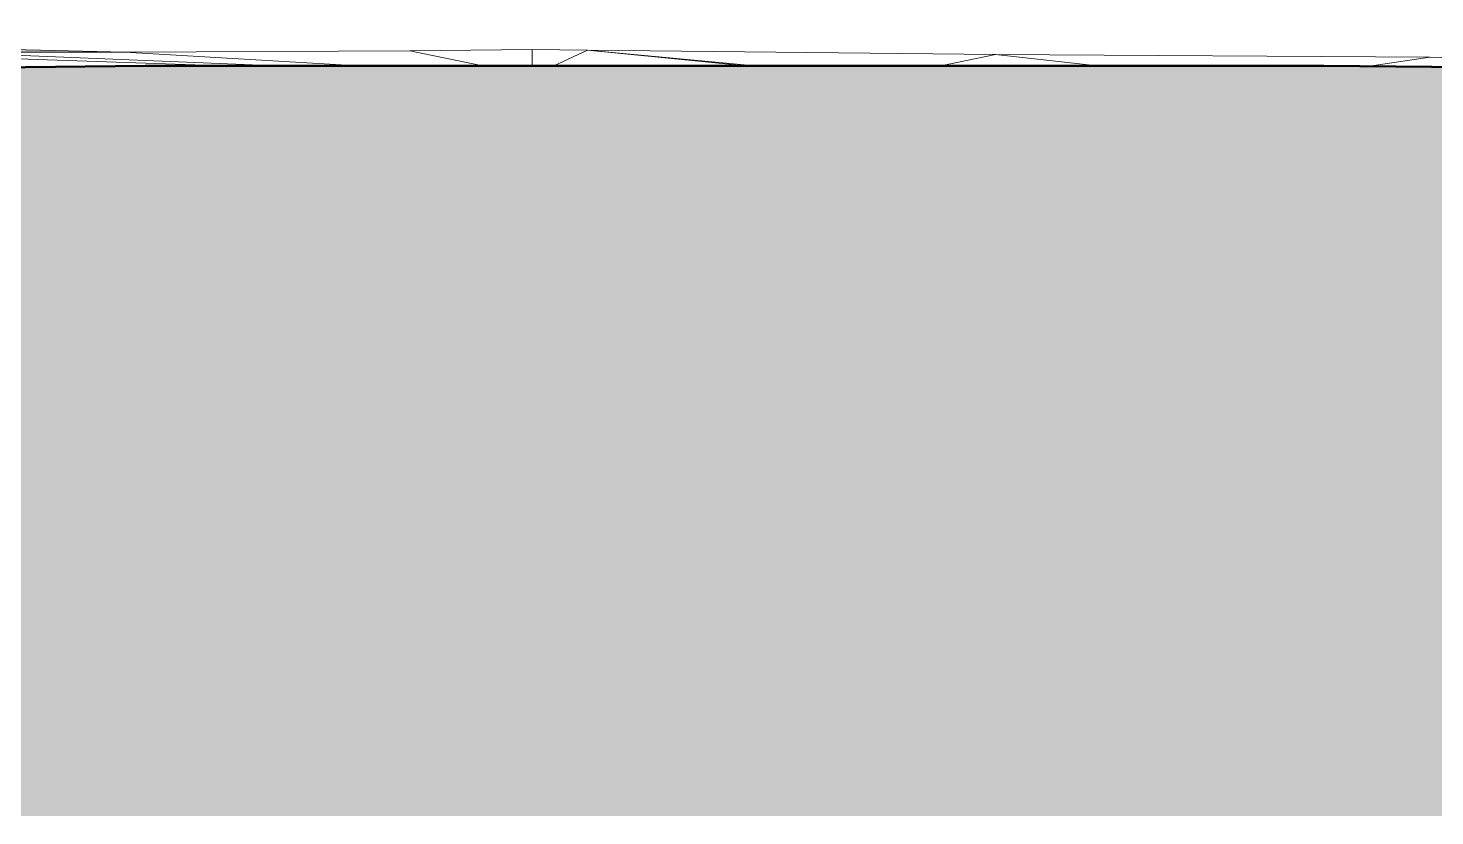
# Model space of a CAD drawing. Header units: millimetres. Extents: x -4612930 to -4329258, y -1064 to 30311.
# Drawn here: x -4507149 to -4496529, y -840 to 5110 of the extents above; entities that cross this region are included whole.
import ezdxf

# ---------------------------------------------------------------- set-up
doc = ezdxf.new("R2010")
doc.units = ezdxf.units.MM
for name, color, linetype, lineweight in [('A-DETL', 90, 'Continuous', 18), ('A-DETL-GENF', 92, 'Continuous', 5), ('A-FLOR', 192, 'Continuous', 5), ('C-TOPO', 7, 'Continuous', 5)]:
    doc.layers.add(name, color=color, linetype=linetype, lineweight=lineweight)

msp = doc.modelspace()

# ---------------------------------------------------------------- hatches: boundary and pattern name
at = {"layer": 'A-DETL-GENF'}
msp.add_hatch(color=7, dxfattribs=at).paths.add_polyline_path([(-4600274, -840), (-4482440, -840), (-4482440, 4650), (-4488993, 4768), (-4490265, 4769), (-4497596, 4825), (-4506419, 4823), (-4518715, 4700), (-4521397, 4200), (-4526486, 3577), (-4531972, 3962), (-4533348, 4203), (-4539484, 4416), (-4544069, 4414), (-4552864, 4291), (-4563007, 4090), (-4574805, 3861), (-4583401, 3628), (-4589835, 3375), (-4595687, 2554), (-4600274, 2554), (-4600274, 1439)])
at = {"layer": 'C-TOPO'}
msp.add_hatch(color=256, dxfattribs=at).paths.add_polyline_path([(-4507786, 4927), (-4506419, 4930), (-4514430, 5110), (-4507895, 4930)])

# ---------------------------------------------------------------- linework, layer by layer
at = {"layer": 'A-DETL', "lineweight": 50}
for p, q in [((-4506266, 4825), (-4518715, 4700)), ((-4497366, 4825), (-4506266, 4825)), ((-4490109, 4768), (-4497366, 4825))]:
    msp.add_line(p, q, dxfattribs=at)
at = {"layer": 'A-FLOR'}
for p, q in [((-4505667, 4825), (-4508785, 4930)), ((-4507786, 4927), (-4506419, 4930)), ((-4505272, 4825), (-4507786, 4927)), ((-4506419, 4930), (-4504267, 4940)), ((-4506419, 4930), (-4504657, 4825)), ((-4504267, 4940), (-4503717, 4825)), ((-4503344, 4950), (-4502927, 4945)), ((-4503344, 4950), (-4503343, 4825)), ((-4502927, 4945), (-4503179, 4825)), ((-4501732, 4825), (-4502927, 4945)), ((-4502927, 4945), (-4501662, 4825)), ((-4500258, 4825), (-4499846, 4910)), ((-4499846, 4910), (-4496566, 4890)), ((-4499846, 4910), (-4499075, 4825)), ((-4497023, 4822), (-4496566, 4890)), ((-4496566, 4890), (-4495850, 4875))]:
    msp.add_line(p, q, dxfattribs=at)
at = {"layer": 'C-TOPO'}
for p, q in [((-4506419, 4930), (-4514787, 5120)), ((-4504267, 4940), (-4506419, 4930)), ((-4503344, 4950), (-4504267, 4940)), ((-4502927, 4945), (-4503344, 4950)), ((-4499846, 4910), (-4502927, 4945)), ((-4496566, 4890), (-4499846, 4910)), ((-4495850, 4875), (-4496566, 4890))]:
    msp.add_line(p, q, dxfattribs=at)

doc.saveas('drawing.dxf')
